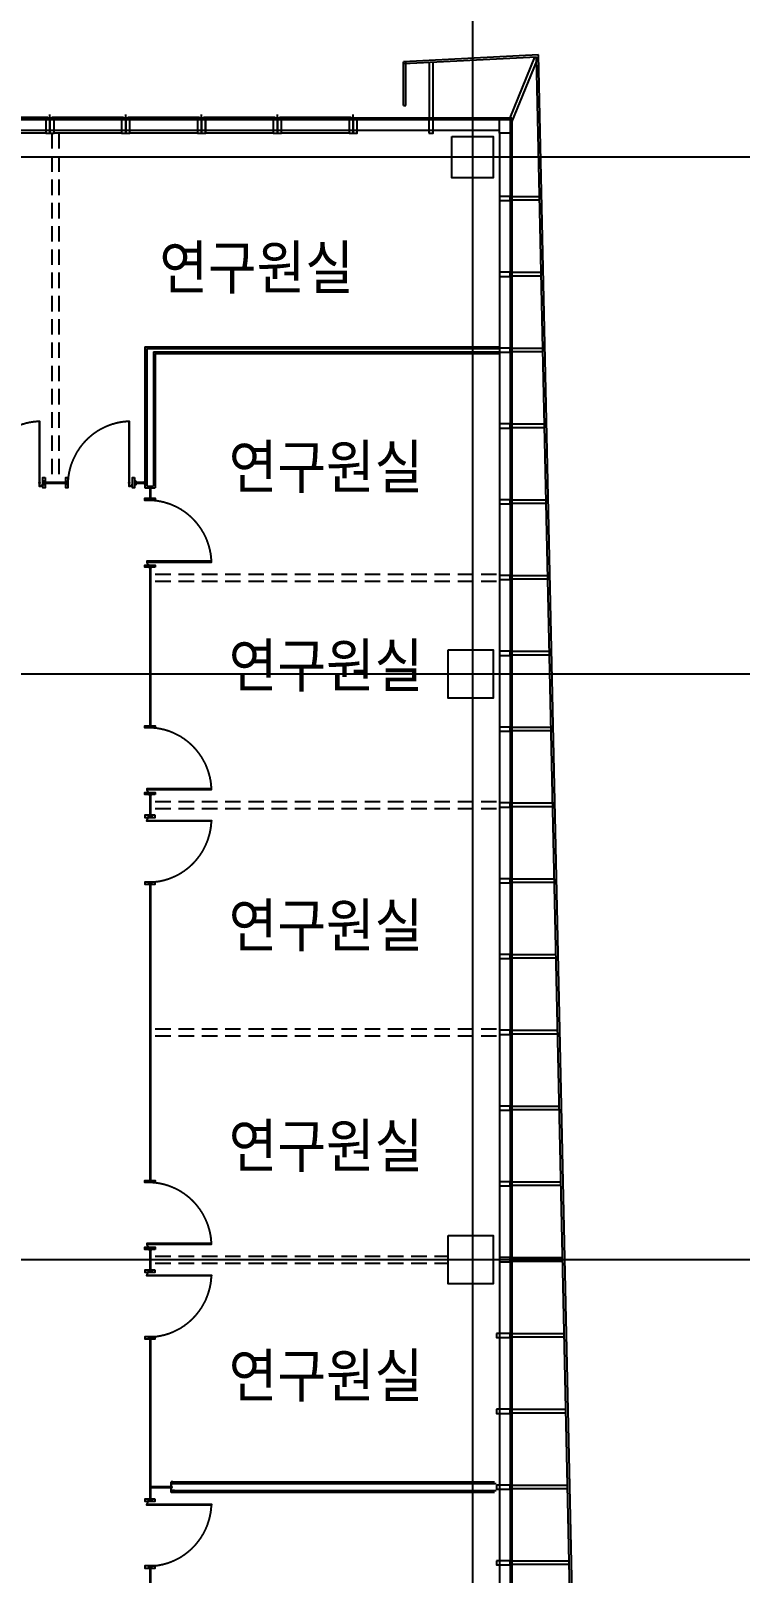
# Model space of a CAD drawing. Header units: metres. Extents: x 630750 to 860239, y 578133 to 726633.
# Drawn here: x 764099 to 774389, y 671261 to 693645 of the extents above; entities that cross this region are included whole.
import ezdxf

# ---------------------------------------------------------------- set-up
doc = ezdxf.new("R2010")
doc.units = ezdxf.units.M
doc.header["$LTSCALE"] = 300
for name, pattern in [('DASHDOT', [25.4, 12.7, -6.35, 0, -6.35]), ('HID1', [0.375, 0.25, -0.125]), ('업무시설_xr-base$0$CONTINOUS', [0])]:
    doc.linetypes.add(name, pattern=pattern)
for name, color, linetype in [('A-CEN-1', 1, 'Continuous'), ('A-CON', 2, 'Continuous'), ('A-TXT', 3, 'Continuous'), ('A-WIN-GLASS', 4, 'Continuous'), ('INT', 117, 'Continuous'), ('KUK-DOOR', 4, 'Continuous'), ('KUK-DOOR-FRAME', 4, 'Continuous'), ('KUK-FUR-FIX', 6, 'Continuous'), ('KUK-WALL-DRYWALL', 4, 'Continuous'), ('KUK-WALL-FIN 1', 30, 'Continuous'), ('KUK-WINDOW', 4, 'Continuous'), ('외장그레이팅', 4, 'Continuous'), ('프레임', 5, 'Continuous')]:
    doc.layers.add(name, color=color, linetype=linetype)
doc.styles.add('돋움', font='')
doc.styles.get('돋움').set_extended_font_data('Dotum')

# ---------------------------------------------------------------- blocks, each defined once
blk = doc.blocks.new('nht')
at = {"layer": 'A-WIN-GLASS'}
for p, q in [((2171798, -435927, 0), (2171798, -435857, 0)), ((2172898, -435927, 0), (2171798, -435927, 0)), ((2172868, -435903, 0), (2171828, -435903, 0)), ((2171828, -435903, 0), (2171828, -435927, 0)), ((2172868, -435927, 0), (2171828, -435927, 0)), ((2172868, -435903, 0), (2172868, -435927, 0)), ((2172898, -435927, 0), (2172898, -435857, 0)), ((2172838, -436127, 0), (2171858, -436127, 0))]:
    blk.add_line(p, q, dxfattribs=at)
at = {"layer": 'A-WIN-GLASS', "elevation": 0}
for points in [[(2171798, -436127), (2171858, -436127), (2171858, -435927), (2171798, -435927)], [(2172838, -436127), (2172898, -436127), (2172898, -435927), (2172838, -435927)]]:
    blk.add_lwpolyline(points, close=True, dxfattribs=at)

msp = doc.modelspace()

# ---------------------------------------------------------------- linework, layer by layer
at = {"layer": 'A-CEN-1', "linetype": 'Continuous'}
for p, q in [((770504.4, 706258.8, 0), (770504.4, 608420.8, 0)), ((770504.4, 706258.8, 0), (770504.4, 599969.6, 0)), ((795684.4, 691810.2, 0), (657202.6, 691810.2, 0)), ((795684.4, 684310.2, 0), (657202.6, 684310.2, 0)), ((795684.4, 675810.2, 0), (657202.6, 675810.2, 0))]:
    msp.add_line(p, q, dxfattribs=at)
at = {"layer": 'A-CON', "elevation": 0}
for points in [[(770204.4, 692110.2), (770804.4, 692110.2), (770804.4, 691510.2), (770204.4, 691510.2)], [(770154.4, 684660.2), (770804.4, 684660.2), (770804.4, 683960.2), (770154.4, 683960.2)], [(770154.4, 676160.2), (770804.4, 676160.2), (770804.4, 675460.2), (770154.4, 675460.2)]]:
    msp.add_lwpolyline(points, close=True, dxfattribs=at)
at = {"layer": 'A-WIN-GLASS'}
for p, q in [((747904.4, 692384.2, 0), (771077.8, 692384.2, 0)), ((747904.4, 692360.2, 0), (771054.4, 692360.2, 0)), ((771054.4, 692360.2, 0), (771054.4, 669210.2, 0)), ((771078.4, 692384.2, 0), (771078.4, 669210.2, 0))]:
    msp.add_line(p, q, dxfattribs=at)
at = {"layer": 'A-WIN-GLASS', "color": 9}
for p, q in [((747904.4, 692204.2, 0), (770898.4, 692204.2, 0)), ((770898.4, 692160.2, 0), (770898.4, 669240.2, 0))]:
    msp.add_line(p, q, dxfattribs=at)
at = {"layer": 'A-WIN-GLASS', "elevation": 0}
for points in [[(764374.4, 692204.2), (764434.4, 692204.2), (764434.4, 692360.2), (764374.4, 692360.2)], [(765474.4, 692204.2), (765534.4, 692204.2), (765534.4, 692360.2), (765474.4, 692360.2)], [(766574.4, 692160.2), (766634.4, 692160.2), (766634.4, 692360.2), (766574.4, 692360.2)], [(767674.4, 692160.2), (767734.4, 692160.2), (767734.4, 692360.2), (767674.4, 692360.2)], [(768774.4, 692160.2), (768834.4, 692160.2), (768834.4, 692360.2), (768774.4, 692360.2)], [(769874.4, 692160.2), (769934.4, 692160.2), (769934.4, 692360.2), (769874.4, 692360.2)], [(770898.4, 692360.2), (771053.8, 692360.2), (771053.8, 692160.2), (770898.4, 692160.2)], [(770898.4, 691240.2), (770898.4, 691180.2), (771054.4, 691180.2), (771054.4, 691240.2)], [(770898.4, 690140.2), (770898.4, 690080.2), (771054.4, 690080.2), (771054.4, 690140.2)], [(770898.4, 689040.2), (770898.4, 688980.2), (771054.4, 688980.2), (771054.4, 689040.2)], [(770898.4, 687940.2), (770898.4, 687880.2), (771054.4, 687880.2), (771054.4, 687940.2)], [(770898.4, 686840.2), (770898.4, 686780.2), (771054.4, 686780.2), (771054.4, 686840.2)], [(770898.4, 685740.2), (770898.4, 685680.2), (771054.4, 685680.2), (771054.4, 685740.2)], [(770898.4, 684640.2), (770898.4, 684580.2), (771054.4, 684580.2), (771054.4, 684640.2)], [(770898.4, 683540.2), (770898.4, 683480.2), (771054.4, 683480.2), (771054.4, 683540.2)], [(770898.4, 682440.2), (770898.4, 682380.2), (771054.4, 682380.2), (771054.4, 682440.2)], [(770898.4, 681340.2), (770898.4, 681280.2), (771054.4, 681280.2), (771054.4, 681340.2)], [(770898.4, 680240.2), (770898.4, 680180.2), (771054.4, 680180.2), (771054.4, 680240.2)], [(770898.4, 679140.2), (770898.4, 679080.2), (771054.4, 679080.2), (771054.4, 679140.2)], [(770898.4, 678040.2), (770898.4, 677980.2), (771054.4, 677980.2), (771054.4, 678040.2)], [(770898.4, 676940.2), (770898.4, 676880.2), (771054.4, 676880.2), (771054.4, 676940.2)], [(770898.4, 675840.2), (770898.4, 675780.2), (771054.4, 675780.2), (771054.4, 675840.2)], [(770854.4, 674740.2), (770854.4, 674680.2), (771054.4, 674680.2), (771054.4, 674740.2)], [(770854.4, 673640.2), (770854.4, 673580.2), (771054.4, 673580.2), (771054.4, 673640.2)], [(770854.4, 672540.2), (770854.4, 672480.2), (771054.4, 672480.2), (771054.4, 672540.2)], [(770854.4, 671440.2), (770854.4, 671380.2), (771054.4, 671380.2), (771054.4, 671440.2)]]:
    msp.add_lwpolyline(points, close=True, dxfattribs=at)
at = {"layer": 'INT', "linetype": 'HID1', "ltscale": 3}
for p, q in [((764404.6, 692160.4), (764404.6, 687160.4)), ((764504.6, 692160.4), (764504.6, 687160.2)), ((764504.6, 692160.4), (764504.6, 687160.2)), ((765904.4, 685760.2), (770904.4, 685760.2)), ((765904.4, 685660.2), (770904.4, 685660.2)), ((765904.4, 682460.2), (770904.4, 682460.2)), ((765904.4, 682360.2), (770904.4, 682360.2)), ((765904.4, 679160.2), (770904.4, 679160.2)), ((765904.4, 679060.2), (770904.4, 679060.2)), ((765904.4, 675860.2), (770154.4, 675860.2)), ((765904.4, 675760.2), (770154.4, 675760.2))]:
    msp.add_line(p, q, dxfattribs=at)
at = {"layer": 'KUK-DOOR', "color": 4}
for points in [[(764230.6, 687035.4), (764230.6, 687975.4), (764218.6, 687975.4), (764218.6, 687035.4)], [(765530.6, 687035.4), (765530.6, 687975.4), (765518.6, 687975.4), (765518.6, 687035.4)], [(765779.4, 685934.2), (766719.4, 685934.2), (766719.4, 685946.2), (765779.4, 685946.2)], [(765779.4, 682634.2), (766719.4, 682634.2), (766719.4, 682646.2), (765779.4, 682646.2)], [(765779.4, 682186.2), (766719.4, 682186.2), (766719.4, 682174.2), (765779.4, 682174.2)], [(765779.4, 676034.2), (766719.4, 676034.2), (766719.4, 676046.2), (765779.4, 676046.2)], [(765779.4, 675586.2), (766719.4, 675586.2), (766719.4, 675574.2), (765779.4, 675574.2)], [(765779.4, 672261.2), (766719.4, 672261.2), (766719.4, 672249.2), (765779.4, 672249.2)]]:
    msp.add_lwpolyline(points, close=True, dxfattribs=at)
at = {"layer": 'KUK-DOOR', "color": 1, "linetype": 'DASHDOT', "ltscale": 0.11}
for centre in [(764224.6, 687085.4), (765524.6, 687085.4), (765829.4, 685940.2), (765829.4, 682640.2), (765829.4, 682180.2), (765829.4, 676040.2), (765829.4, 675580.2), (765829.4, 672255.2)]:
    msp.add_circle(centre, 5, dxfattribs=at)
at = {"layer": 'KUK-DOOR', "color": 1, "linetype": 'DASHDOT'}
for centre, start, end in [((764255.8, 687054.4), 92.31221, 178.07534), ((765555.8, 687054.4), 92.31221, 178.07534), ((765798.4, 685909), 2.31221, 88.07534), ((765798.4, 682609), 2.31221, 88.07534), ((765798.4, 682211.4), 271.92466, 357.68779), ((765798.4, 682211.4), 271.92466, 357.68779), ((765798.4, 676009), 2.31221, 88.07534), ((765798.4, 675611.4), 271.92466, 357.68779), ((765798.4, 672286.4), 271.92466, 357.68779)]:
    msp.add_arc(centre, 921.7, start, end, dxfattribs=at)
at = {"layer": 'KUK-DOOR', "color": 1, "linetype": 'DASHDOT', "ltscale": 0.11}
for centre, start, end in [((764224.6, 687085.4), 270.00001, 0.00001), ((765524.6, 687085.4), 270.00001, 0.00001), ((765829.4, 685940.2), 180.00001, 270.00001), ((765829.4, 682640.2), 180.00001, 270.00001), ((765829.4, 682180.2), 89.99999, 179.99999), ((765829.4, 676040.2), 180.00001, 270.00001), ((765829.4, 675580.2), 89.99999, 179.99999), ((765829.4, 672255.2), 89.99999, 179.99999)]:
    msp.add_arc(centre, 50, start, end, dxfattribs=at)
at = {"layer": 'KUK-DOOR-FRAME'}
for points in [[(764304.6, 687160.4), (764304.6, 687010.4), (764274.6, 687010.4), (764274.6, 687118.4), (764274.6, 687118.4), (764274.6, 687160.4), (764304.6, 687160.4)], [(764634.6, 687160.4), (764634.6, 687118.4), (764634.6, 687118.4), (764634.6, 687010.4), (764604.6, 687010.4), (764604.6, 687160.4), (764634.6, 687160.4)], [(765604.6, 687160.4), (765604.6, 687010.4), (765574.6, 687010.4), (765574.6, 687118.4), (765574.6, 687118.4), (765574.6, 687160.4), (765604.6, 687160.4)], [(765904.4, 686830.2), (765862.4, 686830.2), (765862.4, 686830.2), (765754.4, 686830.2), (765754.4, 686860.2), (765904.4, 686860.2), (765904.4, 686830.2)], [(765904.4, 686830.2), (765862.4, 686830.2), (765862.4, 686830.2), (765754.4, 686830.2), (765754.4, 686860.2), (765904.4, 686860.2), (765904.4, 686830.2)], [(765904.4, 685860.2), (765754.4, 685860.2), (765754.4, 685890.2), (765862.4, 685890.2), (765862.4, 685890.2), (765904.4, 685890.2), (765904.4, 685860.2)], [(765904.4, 683530.2), (765862.4, 683530.2), (765862.4, 683530.2), (765754.4, 683530.2), (765754.4, 683560.2), (765904.4, 683560.2), (765904.4, 683530.2)], [(765904.4, 682560.2), (765754.4, 682560.2), (765754.4, 682590.2), (765862.4, 682590.2), (765862.4, 682590.2), (765904.4, 682590.2), (765904.4, 682560.2)], [(765904.4, 682260.2), (765754.4, 682260.2), (765754.4, 682230.2), (765862.4, 682230.2), (765862.4, 682230.2), (765904.4, 682230.2), (765904.4, 682260.2)], [(765904.4, 681290.2), (765862.4, 681290.2), (765862.4, 681290.2), (765754.4, 681290.2), (765754.4, 681260.2), (765904.4, 681260.2), (765904.4, 681290.2)], [(765904.4, 681290.2), (765862.4, 681290.2), (765862.4, 681290.2), (765754.4, 681290.2), (765754.4, 681260.2), (765904.4, 681260.2), (765904.4, 681290.2)], [(765904.4, 676930.2), (765862.4, 676930.2), (765862.4, 676930.2), (765754.4, 676930.2), (765754.4, 676960.2), (765904.4, 676960.2), (765904.4, 676930.2)], [(765904.4, 675960.2), (765754.4, 675960.2), (765754.4, 675990.2), (765862.4, 675990.2), (765862.4, 675990.2), (765904.4, 675990.2), (765904.4, 675960.2)], [(765904.4, 675660.2), (765754.4, 675660.2), (765754.4, 675630.2), (765862.4, 675630.2), (765862.4, 675630.2), (765904.4, 675630.2), (765904.4, 675660.2)], [(765904.4, 674690.2), (765862.4, 674690.2), (765862.4, 674690.2), (765754.4, 674690.2), (765754.4, 674660.2), (765904.4, 674660.2), (765904.4, 674690.2)], [(765904.4, 672335.2), (765754.4, 672335.2), (765754.4, 672305.2), (765862.4, 672305.2), (765862.4, 672305.2), (765904.4, 672305.2), (765904.4, 672335.2)], [(765904.4, 671365.2), (765862.4, 671365.2), (765862.4, 671365.2), (765754.4, 671365.2), (765754.4, 671335.2), (765904.4, 671335.2), (765904.4, 671365.2)]]:
    msp.add_lwpolyline(points, dxfattribs=at)
at = {"layer": 'KUK-WALL-DRYWALL'}
for p, q in [((765779.4, 689035.2), (770904.4, 689035.2)), ((765779.4, 689035.2), (765779.4, 687035.4)), ((765879.4, 688985.2), (770904.4, 688985.2)), ((765879.4, 688985.2), (765879.4, 687035.4)), ((765779.4, 687035.4), (765879.4, 687035.4)), ((765779.4, 687035.4), (765879.4, 687035.4)), ((766136, 672560.2), (770847.8, 672560.2)), ((766136, 672460.2), (770847.8, 672460.2))]:
    msp.add_line(p, q, dxfattribs=at)
at = {"layer": 'KUK-WALL-FIN 1'}
for p, q in [((765754.4, 689060.2), (770904.4, 689060.2)), ((765754.4, 689060.2), (765754.4, 687010.4)), ((765904.4, 688960.2), (765904.4, 687010.4)), ((765904.4, 688960.2), (770904.4, 688960.2)), ((765754.4, 687010.4), (765904.4, 687010.4)), ((765754.4, 687010.4), (765904.4, 687010.4)), ((766159.4, 672585.2), (770824.4, 672585.2)), ((766159.4, 672435.2), (770824.4, 672435.2))]:
    msp.add_line(p, q, dxfattribs=at)
at = {"layer": 'KUK-WALL-FIN 1', "color": 8}
for p, q in [((764299.6, 687078.4), (764299.6, 687092.4)), ((764299.6, 687089.3, -888.5), (764609.6, 687089.3, 3421.4)), ((764299.6, 687081.3, 1192.4), (764609.6, 687081.3, 3419.7)), ((764609.6, 687078.3), (764609.6, 687092.3)), ((765619.6, 687078.4), (765619.6, 687092.4)), ((765619.6, 687089.3, -888.5), (765759.4, 687089.3, 3421.4)), ((765619.6, 687081.3, 1192.4), (765759.4, 687081.3, 3419.7)), ((765759.4, 687078.3), (765759.4, 687092.3)), ((765822.4, 687015.4), (765836.4, 687015.3)), ((765822.4, 687015.4), (765836.4, 687015.3)), ((765825.4, 687015.4, 1192.4), (765825.4, 686855.2, 3419.7)), ((765825.4, 687015.4, 1192.4), (765825.4, 686855.2, 3419.7)), ((765833.4, 687015.4, -888.5), (765833.4, 686855.2, 3421.4)), ((765833.4, 687015.4, -888.5), (765833.4, 686855.2, 3421.4)), ((765822.4, 686855.2), (765836.4, 686855.2)), ((765822.4, 686855.2), (765836.4, 686855.2)), ((765822.4, 685865.2), (765836.4, 685865.2)), ((765825.4, 685865.2, 1192.4), (765825.4, 683555.2, 3419.7)), ((765833.4, 685865.2, -888.5), (765833.4, 683555.2, 3421.4)), ((765822.4, 683555.2), (765836.4, 683555.2)), ((765822.4, 682565.2), (765836.4, 682565.2)), ((765825.4, 682565.2, 1192.4), (765825.4, 682255.2, 3419.7)), ((765833.4, 682565.2, -888.5), (765833.4, 682255.2, 3421.4)), ((765822.4, 682255.2), (765836.4, 682255.2)), ((765822.4, 681265.2), (765836.4, 681265.2)), ((765822.4, 681265.2), (765836.4, 681265.2)), ((765825.4, 681265.2, 1192.4), (765825.4, 676955.2, 3419.7)), ((765833.4, 681265.2, -888.5), (765833.4, 676955.2, 3421.4)), ((765822.4, 676955.2), (765836.4, 676955.2)), ((765822.4, 675965.2), (765836.4, 675965.2)), ((765825.4, 675965.2, 1192.4), (765825.4, 675655.2, 3419.7)), ((765833.4, 675965.2, -888.5), (765833.4, 675655.2, 3421.4)), ((765822.4, 675655.2), (765836.4, 675655.2)), ((765822.4, 674665.2), (765836.4, 674665.2)), ((765825.4, 674665.2, 1192.4), (765825.4, 672330.2, 3419.7)), ((765833.4, 674665.2, -888.5), (765833.4, 672330.2, 3421.4)), ((765822.4, 672330.2), (765836.4, 672330.2)), ((765822.4, 671340.2), (765836.4, 671340.2)), ((765825.4, 671340.2, 1192.4), (765825.4, 669580.2, 3419.7)), ((765833.4, 671340.2, -888.5), (765833.4, 669580.2, 3421.4))]:
    msp.add_line(p, q, dxfattribs=at)
at = {"layer": 'KUK-WALL-FIN 1', "color": 4}
for points in [[(764304.6, 687110.4), (764284.6, 687110.4), (764284.6, 687060.4), (764304.6, 687060.4), (764304.6, 687078.4), (764294.6, 687078.4), (764294.6, 687092.4), (764304.6, 687092.4)], [(764604.6, 687110.3), (764624.6, 687110.3), (764624.6, 687060.3), (764604.6, 687060.3), (764604.6, 687078.3), (764614.6, 687078.3), (764614.6, 687092.3), (764604.6, 687092.3)], [(765624.6, 687110.4), (765604.6, 687110.4), (765604.6, 687060.4), (765624.6, 687060.4), (765624.6, 687078.4), (765614.6, 687078.4), (765614.6, 687092.4), (765624.6, 687092.4)], [(765754.4, 687110.3), (765774.4, 687110.3), (765774.4, 687060.3), (765754.4, 687060.3), (765754.4, 687078.3), (765764.4, 687078.3), (765764.4, 687092.3), (765754.4, 687092.3)], [(765854.4, 687010.3), (765854.4, 687030.3), (765804.4, 687030.4), (765804.4, 687010.4), (765822.4, 687010.4), (765822.4, 687020.4), (765836.4, 687020.3), (765836.4, 687010.3)], [(765854.4, 687010.3), (765854.4, 687030.3), (765804.4, 687030.4), (765804.4, 687010.4), (765822.4, 687010.4), (765822.4, 687020.4), (765836.4, 687020.3), (765836.4, 687010.3)], [(765854.4, 686860.2), (765854.4, 686840.2), (765804.4, 686840.2), (765804.4, 686860.2), (765822.4, 686860.2), (765822.4, 686850.2), (765836.4, 686850.2), (765836.4, 686860.2)], [(765854.4, 686860.2), (765854.4, 686840.2), (765804.4, 686840.2), (765804.4, 686860.2), (765822.4, 686860.2), (765822.4, 686850.2), (765836.4, 686850.2), (765836.4, 686860.2)], [(765854.4, 685860.2), (765854.4, 685880.2), (765804.4, 685880.2), (765804.4, 685860.2), (765822.4, 685860.2), (765822.4, 685870.2), (765836.4, 685870.2), (765836.4, 685860.2)], [(765854.4, 683560.2), (765854.4, 683540.2), (765804.4, 683540.2), (765804.4, 683560.2), (765822.4, 683560.2), (765822.4, 683550.2), (765836.4, 683550.2), (765836.4, 683560.2)], [(765854.4, 682560.2), (765854.4, 682580.2), (765804.4, 682580.2), (765804.4, 682560.2), (765822.4, 682560.2), (765822.4, 682570.2), (765836.4, 682570.2), (765836.4, 682560.2)], [(765854.4, 682260.2), (765854.4, 682240.2), (765804.4, 682240.2), (765804.4, 682260.2), (765822.4, 682260.2), (765822.4, 682250.2), (765836.4, 682250.2), (765836.4, 682260.2)], [(765854.4, 681260.2), (765854.4, 681280.2), (765804.4, 681280.2), (765804.4, 681260.2), (765822.4, 681260.2), (765822.4, 681270.2), (765836.4, 681270.2), (765836.4, 681260.2)], [(765854.4, 681260.2), (765854.4, 681280.2), (765804.4, 681280.2), (765804.4, 681260.2), (765822.4, 681260.2), (765822.4, 681270.2), (765836.4, 681270.2), (765836.4, 681260.2)], [(765854.4, 676960.2), (765854.4, 676940.2), (765804.4, 676940.2), (765804.4, 676960.2), (765822.4, 676960.2), (765822.4, 676950.2), (765836.4, 676950.2), (765836.4, 676960.2)], [(765854.4, 675960.2), (765854.4, 675980.2), (765804.4, 675980.2), (765804.4, 675960.2), (765822.4, 675960.2), (765822.4, 675970.2), (765836.4, 675970.2), (765836.4, 675960.2)], [(765854.4, 675660.2), (765854.4, 675640.2), (765804.4, 675640.2), (765804.4, 675660.2), (765822.4, 675660.2), (765822.4, 675650.2), (765836.4, 675650.2), (765836.4, 675660.2)], [(765854.4, 674660.2), (765854.4, 674680.2), (765804.4, 674680.2), (765804.4, 674660.2), (765822.4, 674660.2), (765822.4, 674670.2), (765836.4, 674670.2), (765836.4, 674660.2)], [(765854.4, 672335.2), (765854.4, 672315.2), (765804.4, 672315.2), (765804.4, 672335.2), (765822.4, 672335.2), (765822.4, 672325.2), (765836.4, 672325.2), (765836.4, 672335.2)], [(765854.4, 671335.2), (765854.4, 671355.2), (765804.4, 671355.2), (765804.4, 671335.2), (765822.4, 671335.2), (765822.4, 671345.2), (765836.4, 671345.2), (765836.4, 671335.2)]]:
    msp.add_lwpolyline(points, close=True, dxfattribs=at)
at = {"layer": 'KUK-WALL-FIN 1', "color": 8}
for points in [[(764303, 687108.8), (764286.2, 687108.8), (764286.2, 687062), (764303, 687062), (764303, 687076.8), (764293, 687076.8), (764293, 687094), (764303, 687094)], [(764606.2, 687108.7), (764623, 687108.7), (764623, 687061.9), (764606.2, 687061.9), (764606.2, 687076.7), (764616.2, 687076.7), (764616.2, 687093.9), (764606.2, 687093.9)], [(765623, 687108.8), (765606.2, 687108.8), (765606.2, 687062), (765623, 687062), (765623, 687076.8), (765613, 687076.8), (765613, 687094), (765623, 687094)], [(765756, 687108.7), (765772.8, 687108.7), (765772.8, 687061.9), (765756, 687061.9), (765756, 687076.7), (765766, 687076.7), (765766, 687093.9), (765756, 687093.9)], [(765852.8, 687011.9), (765852.8, 687028.7), (765806, 687028.8), (765806, 687012), (765820.8, 687012), (765820.8, 687022), (765838, 687021.9), (765838, 687011.9)], [(765852.8, 687011.9), (765852.8, 687028.7), (765806, 687028.8), (765806, 687012), (765820.8, 687012), (765820.8, 687022), (765838, 687021.9), (765838, 687011.9)], [(765852.8, 686858.6), (765852.8, 686841.8), (765806, 686841.8), (765806, 686858.6), (765820.8, 686858.6), (765820.8, 686848.6), (765838, 686848.6), (765838, 686858.6)], [(765852.8, 686858.6), (765852.8, 686841.8), (765806, 686841.8), (765806, 686858.6), (765820.8, 686858.6), (765820.8, 686848.6), (765838, 686848.6), (765838, 686858.6)], [(765852.8, 685861.8), (765852.8, 685878.6), (765806, 685878.6), (765806, 685861.8), (765820.8, 685861.8), (765820.8, 685871.8), (765838, 685871.8), (765838, 685861.8)], [(765852.8, 683558.6), (765852.8, 683541.8), (765806, 683541.8), (765806, 683558.6), (765820.8, 683558.6), (765820.8, 683548.6), (765838, 683548.6), (765838, 683558.6)], [(765852.8, 682561.8), (765852.8, 682578.6), (765806, 682578.6), (765806, 682561.8), (765820.8, 682561.8), (765820.8, 682571.8), (765838, 682571.8), (765838, 682561.8)], [(765852.8, 682258.6), (765852.8, 682241.8), (765806, 682241.8), (765806, 682258.6), (765820.8, 682258.6), (765820.8, 682248.6), (765838, 682248.6), (765838, 682258.6)], [(765852.8, 681261.8), (765852.8, 681278.6), (765806, 681278.6), (765806, 681261.8), (765820.8, 681261.8), (765820.8, 681271.8), (765838, 681271.8), (765838, 681261.8)], [(765852.8, 681261.8), (765852.8, 681278.6), (765806, 681278.6), (765806, 681261.8), (765820.8, 681261.8), (765820.8, 681271.8), (765838, 681271.8), (765838, 681261.8)], [(765852.8, 676958.6), (765852.8, 676941.8), (765806, 676941.8), (765806, 676958.6), (765820.8, 676958.6), (765820.8, 676948.6), (765838, 676948.6), (765838, 676958.6)], [(765852.8, 675961.8), (765852.8, 675978.6), (765806, 675978.6), (765806, 675961.8), (765820.8, 675961.8), (765820.8, 675971.8), (765838, 675971.8), (765838, 675961.8)], [(765852.8, 675658.6), (765852.8, 675641.8), (765806, 675641.8), (765806, 675658.6), (765820.8, 675658.6), (765820.8, 675648.6), (765838, 675648.6), (765838, 675658.6)], [(765852.8, 674661.8), (765852.8, 674678.6), (765806, 674678.6), (765806, 674661.8), (765820.8, 674661.8), (765820.8, 674671.8), (765838, 674671.8), (765838, 674661.8)], [(765852.8, 672333.6), (765852.8, 672316.8), (765806, 672316.8), (765806, 672333.6), (765820.8, 672333.6), (765820.8, 672323.6), (765838, 672323.6), (765838, 672333.6)], [(765852.8, 671336.8), (765852.8, 671353.6), (765806, 671353.6), (765806, 671336.8), (765820.8, 671336.8), (765820.8, 671346.8), (765838, 671346.8), (765838, 671336.8)]]:
    msp.add_lwpolyline(points, close=True, dxfattribs=at)
at = {"layer": 'KUK-WALL-FIN 1', "color": 4}
for points in [[(764300.6, 687080.3), (764608.6, 687080.3), (764609.6, 687081.3), (764609.6, 687089.3), (764608.6, 687090.3), (764300.6, 687090.3), (764299.6, 687089.3), (764299.6, 687081.3), (764300.6, 687080.3)], [(765620.6, 687080.3), (765758.4, 687080.3), (765759.4, 687081.3), (765759.4, 687089.3), (765758.4, 687090.3), (765620.6, 687090.3), (765619.6, 687089.3), (765619.6, 687081.3), (765620.6, 687080.3)], [(765824.4, 687014.4), (765824.4, 686856.2), (765825.4, 686855.2), (765833.4, 686855.2), (765834.4, 686856.2), (765834.4, 687014.3), (765833.4, 687015.4), (765825.4, 687015.4), (765824.4, 687014.4)], [(765824.4, 687014.4), (765824.4, 686856.2), (765825.4, 686855.2), (765833.4, 686855.2), (765834.4, 686856.2), (765834.4, 687014.3), (765833.4, 687015.4), (765825.4, 687015.4), (765824.4, 687014.4)], [(765824.4, 685864.2), (765824.4, 683556.2), (765825.4, 683555.2), (765833.4, 683555.2), (765834.4, 683556.2), (765834.4, 685864.2), (765833.4, 685865.2), (765825.4, 685865.2), (765824.4, 685864.2)], [(765824.4, 682564.2), (765824.4, 682256.2), (765825.4, 682255.2), (765833.4, 682255.2), (765834.4, 682256.2), (765834.4, 682564.2), (765833.4, 682565.2), (765825.4, 682565.2), (765824.4, 682564.2)], [(765824.4, 681264.2), (765824.4, 676956.2), (765825.4, 676955.2), (765833.4, 676955.2), (765834.4, 676956.2), (765834.4, 681264.2), (765833.4, 681265.2), (765825.4, 681265.2), (765824.4, 681264.2)], [(765824.4, 675964.2), (765824.4, 675656.2), (765825.4, 675655.2), (765833.4, 675655.2), (765834.4, 675656.2), (765834.4, 675964.2), (765833.4, 675965.2), (765825.4, 675965.2), (765824.4, 675964.2)], [(765824.4, 674664.2), (765824.4, 672331.2), (765825.4, 672330.2), (765833.4, 672330.2), (765834.4, 672331.2), (765834.4, 674664.2), (765833.4, 674665.2), (765825.4, 674665.2), (765824.4, 674664.2)], [(765824.4, 671339.2), (765824.4, 669581.2), (765825.4, 669580.2), (765833.4, 669580.2), (765834.4, 669581.2), (765834.4, 671339.2), (765833.4, 671340.2), (765825.4, 671340.2), (765824.4, 671339.2)]]:
    msp.add_lwpolyline(points, dxfattribs=at)
at = {"layer": 'KUK-WALL-FIN 1', "color": 3, "linetype": '업무시설_xr-base$0$CONTINOUS'}
msp.add_lwpolyline([(766134.4, 672585.2), (766134.4, 672515.2), (766144.4, 672515.2), (766144.4, 672505.2), (766134.4, 672505.2), (766134.4, 672435.2), (766159.4, 672435.2), (766159.4, 672458.6), (766184.4, 672458.6), (766184.4, 672460.2), (766157.8, 672460.2), (766157.8, 672436.8), (766136, 672436.8), (766136, 672503.6), (766146, 672503.6), (766146, 672516.8), (766136, 672516.8), (766136, 672583.6), (766157.8, 672583.6), (766157.8, 672560.2), (766184.4, 672560.2), (766184.4, 672561.8), (766159.4, 672561.8), (766159.4, 672585.2), (766134.4, 672585.2)], dxfattribs=at)
at = {"layer": 'KUK-WALL-FIN 1', "color": 8}
for centre, start, end in [((764306.7, 687092.4), 182.16565, 280.48732), ((764306.7, 687078.3), 79.48527, 177.80693), ((764602.5, 687092.4), 259.49898, 357.82064), ((764602.5, 687078.3), 2.17936, 100.50102), ((765626.7, 687092.4), 182.16565, 280.48732), ((765626.7, 687078.3), 79.48527, 177.80693), ((765752.3, 687092.4), 259.49898, 357.82064), ((765752.3, 687078.3), 2.17936, 100.50102), ((765822.3, 687008.2), 349.48527, 87.80693), ((765822.3, 687008.2), 349.48527, 87.80693), ((765836.5, 687008.2), 92.16565, 190.48732), ((765836.5, 687008.2), 92.16565, 190.48732), ((765822.3, 686862.3), 272.17936, 10.50102), ((765822.3, 686862.3), 272.17936, 10.50102), ((765836.5, 686862.3), 169.49898, 267.82064), ((765836.5, 686862.3), 169.49898, 267.82064), ((765822.3, 685858.1), 349.48527, 87.80693), ((765836.5, 685858.1), 92.16565, 190.48732), ((765822.3, 683562.3), 272.17936, 10.50102), ((765836.5, 683562.3), 169.49898, 267.82064), ((765822.3, 682558.1), 349.48527, 87.80693), ((765836.5, 682558.1), 92.16565, 190.48732), ((765822.3, 682262.3), 272.17936, 10.50102), ((765836.5, 682262.3), 169.49898, 267.82064), ((765822.3, 681258.1), 349.48527, 87.80693), ((765822.3, 681258.1), 349.48527, 87.80693), ((765836.5, 681258.1), 92.16565, 190.48732), ((765836.5, 681258.1), 92.16565, 190.48732), ((765822.3, 676962.3), 272.17936, 10.50102), ((765836.5, 676962.3), 169.49898, 267.82064), ((765822.3, 675958.1), 349.48527, 87.80693), ((765836.5, 675958.1), 92.16565, 190.48732), ((765822.3, 675662.3), 272.17936, 10.50102), ((765836.5, 675662.3), 169.49898, 267.82064), ((765822.3, 674658.1), 349.48527, 87.80693), ((765836.5, 674658.1), 92.16565, 190.48732), ((765822.3, 672337.3), 272.17936, 10.50102), ((765836.5, 672337.3), 169.49898, 267.82064), ((765822.3, 671333.1), 349.48527, 87.80693), ((765836.5, 671333.1), 92.16565, 190.48732)]:
    msp.add_arc(centre, 2.12, start, end, dxfattribs=at)
at = {"layer": 'KUK-WINDOW', "linetype": '업무시설_xr-base$0$CONTINOUS'}
msp.add_lwpolyline([(765834.4, 672505.2), (766144.4, 672505.2), (766144.4, 672515.2), (765834.4, 672515.2)], dxfattribs=at)
at = {"layer": '외장그레이팅'}
for p, q in [((771464.7, 693294.6, 0), (769507, 693194.5, 0)), ((771436.4, 693263.1, 0), (769507, 693164.4, 0)), ((771958.3, 669211.1, 0), (771436.4, 693263.1, 0)), ((771988.4, 669210.2, 0), (771464.7, 693294.6, 0)), ((769507, 692562.8, 0), (769507, 693194.5, 0)), ((769537, 692562.8, 0), (769537, 693196, 0)), ((769507, 692562.8, 0), (769537, 692562.8, 0))]:
    msp.add_line(p, q, dxfattribs=at)
at = {"layer": '프레임'}
for p, q in [((771050.8, 692384.2, 0), (771408.9, 693261.7, 0)), ((769879.4, 693183.5, 0), (769879.4, 692360.2, 0)), ((769929.4, 693186, 0), (769929.4, 692360.2, 0)), ((771078.4, 692319.5, 0), (771439.7, 693205, 0)), ((771480.4, 691235.2, 0), (771054.4, 691235.2, 0)), ((771481.5, 691185.2, 0), (771054.4, 691185.2, 0)), ((771504.3, 690135.2, 0), (771054.4, 690135.2, 0)), ((771505.4, 690085.2, 0), (771054.4, 690085.2, 0)), ((771528.2, 689035.2, 0), (771054.4, 689035.2, 0)), ((771529.3, 688985.2, 0), (771054.4, 688985.2, 0)), ((771552, 687935.2, 0), (771054.4, 687935.2, 0)), ((771553.1, 687885.2, 0), (771054.4, 687885.2, 0)), ((771575.9, 686835.2, 0), (771054.4, 686835.2, 0)), ((771577, 686785.2, 0), (771054.4, 686785.2, 0)), ((771599.8, 685735.2, 0), (771054.4, 685735.2, 0)), ((771600.9, 685685.2, 0), (771054.4, 685685.2, 0)), ((771623.6, 684635.2, 0), (771054.4, 684635.2, 0)), ((771624.7, 684585.2, 0), (771054.4, 684585.2, 0)), ((771647.5, 683535.2, 0), (771054.4, 683535.2, 0)), ((771648.6, 683485.2, 0), (771054.4, 683485.2, 0)), ((771671.4, 682435.2, 0), (771054.4, 682435.2, 0)), ((771672.5, 682385.2, 0), (771054.4, 682385.2, 0)), ((771695.2, 681335.2, 0), (771054.4, 681335.2, 0)), ((771696.3, 681285.2, 0), (771054.4, 681285.2, 0)), ((771719.1, 680235.2, 0), (771054.4, 680235.2, 0)), ((771720.2, 680185.2, 0), (771054.4, 680185.2, 0)), ((771743, 679135.2, 0), (771054.4, 679135.2, 0)), ((771744.1, 679085.2, 0), (771054.4, 679085.2, 0)), ((771766.9, 678035.2, 0), (771054.4, 678035.2, 0)), ((771767.9, 677985.2, 0), (771054.4, 677985.2, 0)), ((771790.7, 676935.2, 0), (771054.4, 676935.2, 0)), ((771791.8, 676885.2, 0), (771054.4, 676885.2, 0)), ((771814.6, 675835.2, 0), (771054.4, 675835.2, 0)), ((771815.7, 675785.2, 0), (771054.4, 675785.2, 0)), ((771838.5, 674735.2, 0), (771054.4, 674735.2, 0)), ((771839.5, 674685.2, 0), (771054.4, 674685.2, 0)), ((771862.3, 673635.2, 0), (771054.4, 673635.2, 0)), ((771863.4, 673585.2, 0), (771054.4, 673585.2, 0)), ((771886.2, 672535.2, 0), (771054.4, 672535.2, 0)), ((771887.3, 672485.2, 0), (771054.4, 672485.2, 0)), ((771910.1, 671435.2, 0), (771054.4, 671435.2, 0)), ((771911.1, 671385.2, 0), (771054.4, 671385.2, 0))]:
    msp.add_line(p, q, dxfattribs=at)

# ---------------------------------------------------------------- block references
at = {"layer": 'KUK-FUR-FIX', "color": 30}
for p in [(-1408523.2, 1128287.7, 0), (-1407423.2, 1128287.7, 0), (-1406323.2, 1128287.7, 0), (-1405223.2, 1128287.7, 0), (-1404123.2, 1128287.7, 0)]:
    msp.add_blockref('nht', p, dxfattribs=at)

# ---------------------------------------------------------------- texts
at = {"layer": 'A-TXT', "color": 3, "style": '돋움', "width": 0.9}
for p in [(765962, 689899.4, 0), (766968.9, 687005.7, 0), (766968.9, 684123.8, 0), (766968.9, 680352, 0), (766968.9, 677151, 0), (766968.9, 673816.7, 0)]:
    msp.add_text('연구원실', height=625, rotation=0.00001, dxfattribs=at).set_placement(p)

doc.saveas('drawing.dxf')
